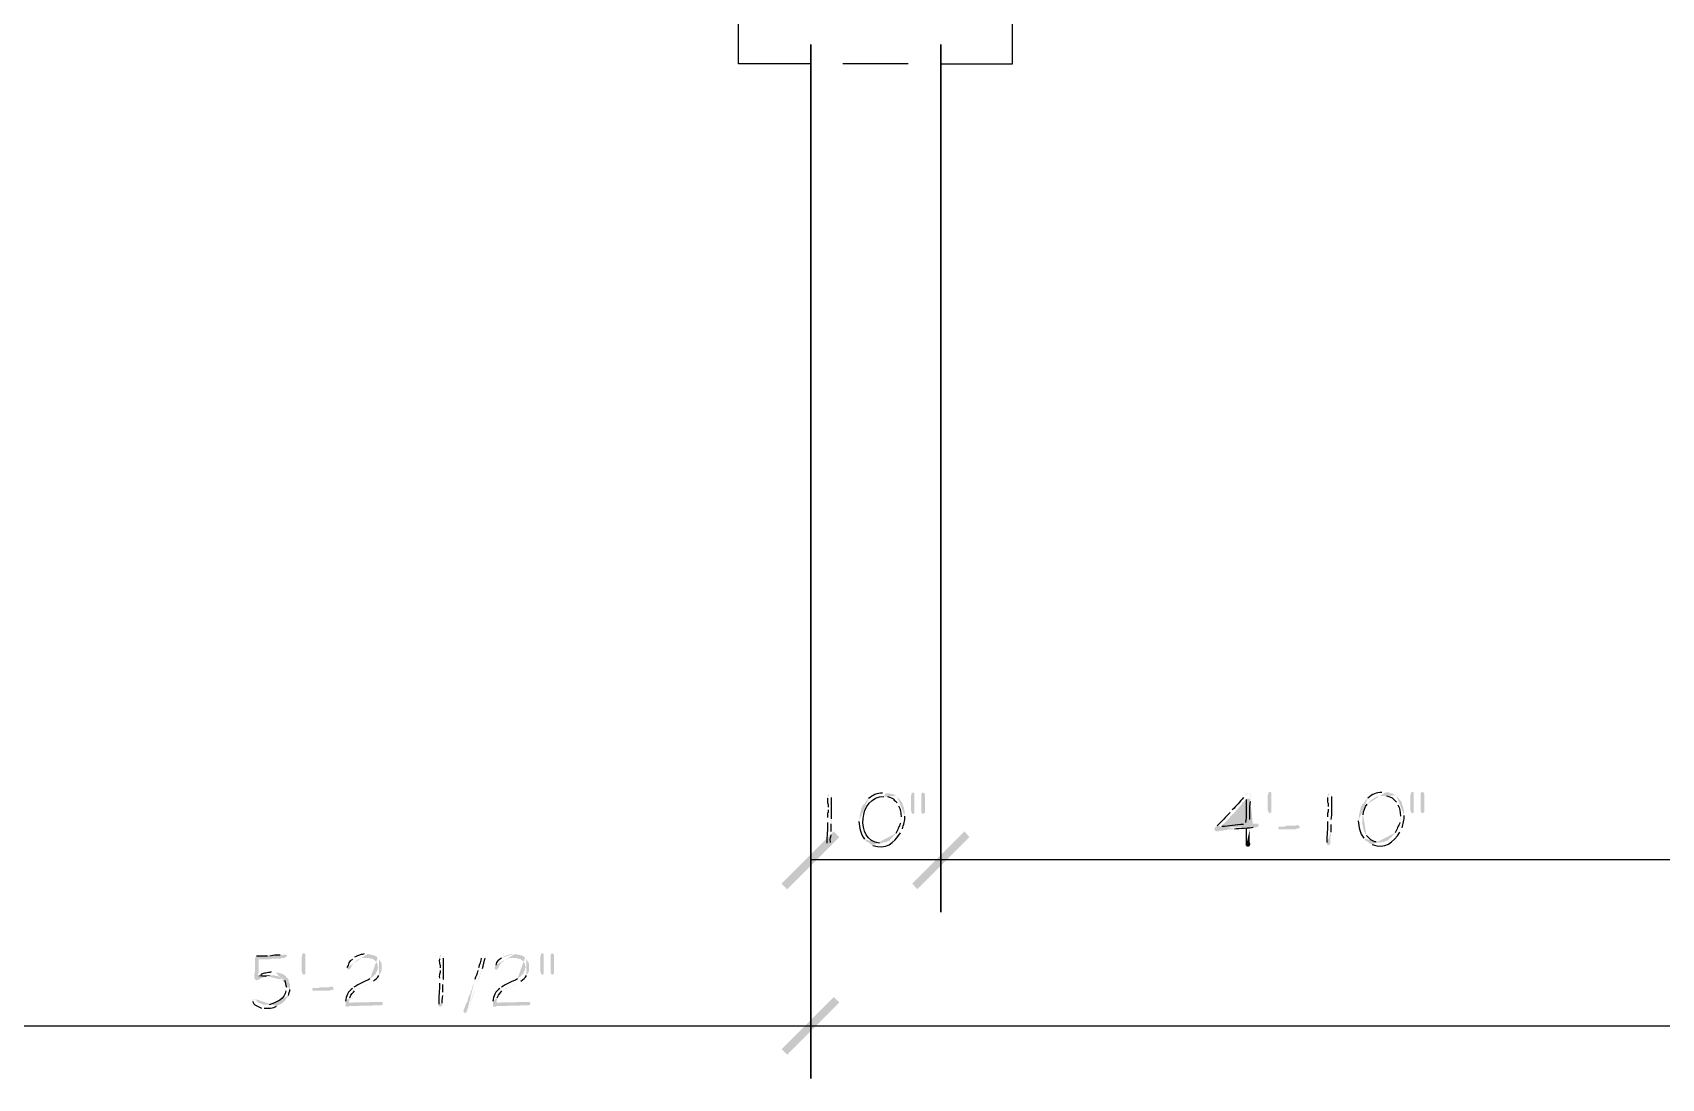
# Model space of a CAD drawing. Header units: inches. Extents: x -167 to 6071, y -6287 to -2731.
# Drawn here: x 1027.3 to 1152.2, y -6153.3 to -6073.2 of the extents above; entities that cross this region are included whole.
import ezdxf

# ---------------------------------------------------------------- set-up
doc = ezdxf.new("R2010")
doc.units = ezdxf.units.IN
doc.header["$LTSCALE"] = 96
doc.header["$MEASUREMENT"] = 0
doc.layers.add('PDF_Geometry', color=7, linetype='Continuous', true_color=0x4a4a4a)
doc.layers.add('PDF_Solid Fills', color=7, linetype='Continuous')

msp = doc.modelspace()

# ---------------------------------------------------------------- hatches: boundary and pattern name
at = {"layer": 'PDF_Solid Fills', "true_color": 0x4a4a4a, "transparency": 33554559}
h = msp.add_hatch(color=251, dxfattribs=at)
h.paths.add_polyline_path([(1088.38, -6131.51), (1088.28, -6131.56), (1088.22, -6131.72), (1088.22, -6131.83)], flags=0)
h.paths.add_polyline_path([(1088.28, -6132.52), (1088.28, -6132.74)], flags=0)
h.paths.add_polyline_path([(1088.22, -6133.32), (1088.22, -6133.7)], flags=0)
h.paths.add_polyline_path([(1088.17, -6135.3), (1088.17, -6135.46), (1088.28, -6135.51), (1088.38, -6135.46), (1088.44, -6135.4), (1088.44, -6135.24)], flags=0)
h.paths.add_polyline_path([(1088.49, -6134.66), (1088.49, -6134.39)], flags=0)
h.paths.add_polyline_path([(1088.49, -6133.8), (1088.49, -6133.54), (1088.54, -6133.43)], flags=0)
h.paths.add_polyline_path([(1088.54, -6131.78), (1088.54, -6131.67), (1088.49, -6131.56)], flags=0)
h = msp.add_hatch(color=251, dxfattribs=at)
h.paths.add_polyline_path([(1092.6, -6131.4), (1092.44, -6131.46)], flags=0)
h.paths.add_polyline_path([(1091.37, -6131.88), (1091.26, -6131.94), (1091.26, -6131.99), (1091.16, -6132.1), (1091.1, -6132.2), (1091.05, -6132.31), (1090.94, -6132.36), (1090.89, -6132.47), (1090.84, -6132.58), (1090.78, -6132.74), (1090.78, -6132.84), (1090.73, -6132.95), (1090.73, -6133.06), (1090.68, -6133.16), (1090.68, -6133.43), (1090.62, -6133.54), (1090.62, -6133.64)], flags=0)
h.paths.add_polyline_path([(1091.05, -6134.98), (1091.16, -6135.08), (1091.16, -6135.14), (1091.26, -6135.19), (1091.37, -6135.24), (1091.48, -6135.35), (1092.28, -6135.3), (1092.22, -6135.3)], flags=0)
h.paths.add_polyline_path([(1092.54, -6131.72), (1093.45, -6131.67), (1093.4, -6131.62), (1093.29, -6131.56), (1093.18, -6131.51), (1093.08, -6131.51), (1092.97, -6131.46), (1092.7, -6131.46)], flags=0)
for points in [[(1094.78, -6131.4), (1094.68, -6131.46), (1094.68, -6131.51), (1094.62, -6131.67), (1094.62, -6132.84), (1094.68, -6132.9), (1094.68, -6133), (1094.78, -6133.06), (1094.89, -6133), (1094.89, -6131.46)], [(1095.53, -6131.4), (1095.42, -6131.51), (1095.42, -6132.9), (1095.48, -6133), (1095.53, -6133.06), (1095.64, -6133), (1095.69, -6132.95), (1095.69, -6131.56), (1095.64, -6131.46)], [(1122.25, -6131.62), (1122.25, -6132.95), (1122.14, -6133), (1122.04, -6132.95), (1122.04, -6132.84), (1121.98, -6132.79), (1121.98, -6131.62), (1122.04, -6131.46), (1122.04, -6131.4), (1122.14, -6131.35), (1122.25, -6131.4)], [(1133.08, -6131.35), (1132.97, -6131.4), (1132.97, -6131.46), (1132.92, -6131.62), (1132.92, -6132.79), (1132.97, -6132.84), (1132.97, -6132.95), (1133.08, -6133), (1133.18, -6132.95), (1133.18, -6131.4)], [(1133.82, -6131.35), (1133.77, -6131.4), (1133.72, -6131.46), (1133.72, -6132.84), (1133.77, -6132.95), (1133.82, -6133), (1133.93, -6132.95), (1133.98, -6132.9), (1133.98, -6131.51), (1133.93, -6131.4)], [(1124.28, -6133.91), (1124.17, -6133.91), (1124.06, -6133.96), (1123.37, -6133.96), (1123.26, -6134.02), (1122.84, -6134.02), (1122.78, -6134.12), (1122.84, -6134.23), (1124.12, -6134.23), (1124.17, -6134.18), (1124.33, -6134.18), (1124.44, -6134.12), (1124.44, -6134.07), (1124.38, -6133.96)], [(1048.17, -6143.99), (1048.17, -6145.32), (1048.06, -6145.38), (1047.96, -6145.32), (1047.96, -6145.22), (1047.9, -6145.16), (1047.9, -6143.99), (1047.96, -6143.83), (1047.96, -6143.78), (1048.06, -6143.72), (1048.17, -6143.78)], [(1066.36, -6143.72), (1066.25, -6143.78), (1066.25, -6143.83), (1066.2, -6143.99), (1066.2, -6145.16), (1066.25, -6145.22), (1066.25, -6145.32), (1066.36, -6145.38), (1066.46, -6145.32), (1066.46, -6143.78)], [(1067.1, -6143.72), (1067.05, -6143.78), (1067, -6143.83), (1067, -6145.22), (1067.05, -6145.32), (1067.1, -6145.38), (1067.21, -6145.32), (1067.26, -6145.27), (1067.26, -6143.88), (1067.21, -6143.78)], [(1044.65, -6145.43), (1044.54, -6145.48), (1045.13, -6145.54), (1045.24, -6145.48), (1045.4, -6145.48), (1045.5, -6145.43), (1045.66, -6145.43)], [(1050.2, -6146.28), (1050.09, -6146.28), (1049.98, -6146.34), (1049.29, -6146.34), (1049.18, -6146.39), (1048.76, -6146.39), (1048.7, -6146.5), (1048.76, -6146.6), (1050.04, -6146.6), (1050.09, -6146.55), (1050.25, -6146.55), (1050.36, -6146.5), (1050.36, -6146.44), (1050.3, -6146.34)], [(1053.98, -6147.46), (1051.53, -6147.51), (1051.26, -6147.51), (1051.26, -6147.83), (1051.48, -6147.83), (1051.53, -6147.78), (1053.93, -6147.72), (1053.98, -6147.72), (1054.09, -6147.67), (1054.14, -6147.62), (1054.09, -6147.51), (1054.09, -6147.46)], [(1065.29, -6147.46), (1062.84, -6147.51), (1062.57, -6147.51), (1062.57, -6147.83), (1062.78, -6147.83), (1062.84, -6147.78), (1065.24, -6147.72), (1065.29, -6147.72), (1065.4, -6147.67), (1065.45, -6147.62), (1065.4, -6147.51), (1065.4, -6147.46)]]:
    msp.add_hatch(color=251, dxfattribs=at).paths.add_polyline_path(points)
h = msp.add_hatch(color=251, dxfattribs=at)
h.paths.add_polyline_path([(1120.49, -6131.4), (1120.38, -6131.46), (1120.33, -6131.56), (1120.28, -6131.56), (1120.22, -6131.67), (1120.12, -6131.78)], flags=0)
h.paths.add_polyline_path([(1119.26, -6132.74), (1119.21, -6132.84), (1119.1, -6132.95)], flags=0)
h.paths.add_polyline_path([(1118.09, -6133.96), (1118.04, -6134.02), (1117.93, -6134.07), (1117.93, -6134.12), (1117.88, -6134.23), (1117.93, -6134.34), (1118.09, -6134.39), (1118.25, -6134.39), (1118.3, -6134.34), (1118.52, -6134.34), (1118.62, -6134.28), (1118.84, -6134.28), (1118.94, -6134.23), (1119.32, -6134.23), (1119.42, -6134.18)], flags=0)
h.paths.add_polyline_path([(1120.86, -6134.07), (1121.13, -6134.07), (1118.36, -6134.07), (1118.36, -6134.02), (1118.46, -6133.96), (1118.52, -6133.86), (1118.62, -6133.8), (1118.73, -6133.7), (1118.78, -6133.59), (1118.89, -6133.54), (1118.94, -6133.43), (1119.05, -6133.38), (1119.1, -6133.27), (1119.21, -6133.16), (1119.26, -6133.11), (1119.48, -6132.9), (1119.53, -6132.79), (1119.64, -6132.74), (1119.69, -6132.63), (1119.8, -6132.52), (1119.85, -6132.47), (1119.96, -6132.36), (1120.01, -6132.26), (1120.12, -6132.15), (1120.17, -6132.1), (1120.28, -6131.99), (1120.33, -6131.88), (1120.65, -6131.88), (1120.65, -6131.46), (1120.6, -6131.46)], flags=0)
h = msp.add_hatch(color=251, dxfattribs=at)
h.paths.add_polyline_path([(1126.73, -6131.46), (1126.62, -6131.51), (1126.57, -6131.67), (1126.57, -6131.78)], flags=0)
h.paths.add_polyline_path([(1126.62, -6132.47), (1126.62, -6132.68)], flags=0)
h.paths.add_polyline_path([(1126.57, -6133.27), (1126.57, -6133.64)], flags=0)
h.paths.add_polyline_path([(1126.52, -6135.24), (1126.52, -6135.4), (1126.62, -6135.46), (1126.73, -6135.4), (1126.78, -6135.35), (1126.78, -6134.82), (1126.84, -6134.71), (1126.84, -6134.44)], flags=0)
h.paths.add_polyline_path([(1126.84, -6133.86), (1126.84, -6133.48)], flags=0)
h.paths.add_polyline_path([(1126.89, -6131.72), (1126.89, -6131.62), (1126.84, -6131.51)], flags=0)
h = msp.add_hatch(color=251, dxfattribs=at)
h.paths.add_polyline_path([(1130.89, -6131.35), (1130.73, -6131.4)], flags=0)
h.paths.add_polyline_path([(1129.66, -6131.83), (1129.56, -6131.88), (1129.56, -6131.94), (1129.45, -6132.04), (1129.4, -6132.15), (1129.34, -6132.26), (1129.24, -6132.31), (1129.18, -6132.42), (1129.13, -6132.52), (1129.08, -6132.68), (1129.08, -6132.79), (1129.02, -6132.9), (1129.02, -6133), (1128.97, -6133.11), (1128.97, -6133.38), (1128.92, -6133.48), (1128.92, -6133.59)], flags=0)
h.paths.add_polyline_path([(1129.34, -6134.92), (1129.45, -6135.03), (1129.45, -6135.08), (1129.56, -6135.14), (1129.66, -6135.19), (1129.77, -6135.3), (1130.57, -6135.24), (1130.41, -6135.24), (1130.3, -6135.19)], flags=0)
h.paths.add_polyline_path([(1129.56, -6134.71), (1129.5, -6134.6), (1129.45, -6134.55), (1129.4, -6134.44), (1129.34, -6134.34), (1129.34, -6134.23), (1129.29, -6134.12), (1129.29, -6133.96), (1129.24, -6133.86), (1129.24, -6133.27), (1129.29, -6133.11)], flags=0)
h.paths.add_polyline_path([(1129.61, -6132.31), (1129.82, -6132.1), (1129.88, -6131.99), (1130.09, -6131.88), (1130.14, -6131.83), (1130.36, -6131.72), (1130.46, -6131.72), (1130.62, -6131.67), (1130.84, -6131.67), (1131.74, -6131.62), (1131.69, -6131.56), (1131.48, -6131.46), (1131.37, -6131.46), (1131.26, -6131.4), (1131, -6131.4)], flags=0)
h = msp.add_hatch(color=251, dxfattribs=at)
h.paths.add_polyline_path([(1131.74, -6131.62), (1130.84, -6131.67), (1131.1, -6131.67)], flags=0)
h.paths.add_polyline_path([(1131.85, -6132.15), (1131.96, -6132.36)], flags=0)
h.paths.add_polyline_path([(1132.17, -6133.22), (1132.12, -6133.32), (1132.12, -6133.7)], flags=0)
h.paths.add_polyline_path([(1131.74, -6134.5), (1131.69, -6134.6), (1131.58, -6134.66), (1131.53, -6134.76), (1131.42, -6134.87), (1131.32, -6134.92), (1131.26, -6135.03), (1131.16, -6135.08), (1131.05, -6135.14), (1130.89, -6135.19), (1130.78, -6135.19), (1130.68, -6135.24), (1130.57, -6135.24), (1129.77, -6135.3), (1129.88, -6135.35), (1129.98, -6135.4)], flags=0)
h.paths.add_polyline_path([(1132.12, -6134.44), (1132.17, -6134.34), (1132.22, -6134.23), (1132.28, -6134.12)], flags=0)
h.paths.add_polyline_path([(1132.44, -6133.16), (1132.44, -6132.79), (1132.38, -6132.63), (1132.38, -6132.52), (1132.33, -6132.42), (1132.28, -6132.31), (1132.28, -6132.2), (1132.22, -6132.1), (1132.17, -6132.04), (1132.06, -6131.94), (1132.01, -6131.83), (1131.96, -6131.78), (1131.85, -6131.67)], flags=0)
h = msp.add_hatch(color=251, dxfattribs=at)
h.paths.add_polyline_path([(1093.45, -6131.67), (1092.54, -6131.72), (1092.81, -6131.72)], flags=0)
h.paths.add_polyline_path([(1093.56, -6132.2), (1093.61, -6132.31), (1093.66, -6132.42)], flags=0)
h.paths.add_polyline_path([(1093.88, -6133.27), (1093.82, -6133.38), (1093.82, -6133.75)], flags=0)
h.paths.add_polyline_path([(1093.45, -6134.55), (1093.4, -6134.66), (1093.29, -6134.71), (1093.24, -6134.82), (1093.13, -6134.92), (1093.02, -6134.98), (1092.97, -6135.08), (1092.76, -6135.19), (1092.6, -6135.24), (1092.49, -6135.24), (1092.38, -6135.3), (1092.28, -6135.3), (1091.48, -6135.35), (1091.69, -6135.46)], flags=0)
h.paths.add_polyline_path([(1093.82, -6134.5), (1093.88, -6134.39), (1093.98, -6134.18)], flags=0)
h.paths.add_polyline_path([(1094.14, -6133.22), (1094.14, -6132.84), (1094.09, -6132.68), (1094.09, -6132.58), (1094.04, -6132.47), (1093.98, -6132.36), (1093.98, -6132.26), (1093.93, -6132.15), (1093.88, -6132.1), (1093.77, -6131.99), (1093.72, -6131.88), (1093.56, -6131.72)], flags=0)
h = msp.add_hatch(color=251, dxfattribs=at)
h.paths.add_polyline_path([(1120.65, -6131.88), (1120.33, -6131.88), (1120.33, -6131.94)], flags=0)
h.paths.add_polyline_path([(1120.28, -6133.7), (1120.28, -6133.86), (1120.12, -6133.86)], flags=0)
h.paths.add_polyline_path([(1118.46, -6134.02), (1118.36, -6134.07), (1121.13, -6134.07), (1121.24, -6134.02), (1121.29, -6133.96), (1121.29, -6133.91), (1121.24, -6133.8), (1120.6, -6133.8), (1120.6, -6133.48)], flags=0)
h.paths.add_polyline_path([(1120.65, -6132.1), (1120.65, -6131.99)], flags=0)
h = msp.add_hatch(color=251, dxfattribs=at)
h.paths.add_polyline_path([(1120.6, -6134.12), (1120.33, -6134.12), (1120.33, -6134.18)], flags=0)
h.paths.add_polyline_path([(1120.33, -6135.46), (1120.38, -6135.56), (1120.49, -6135.56), (1120.6, -6135.51), (1120.65, -6135.35), (1120.6, -6135.24), (1120.6, -6134.23)], flags=0)
h = msp.add_hatch(color=251, dxfattribs=at)
h.paths.add_polyline_path([(1046.62, -6143.83), (1046.46, -6143.83), (1046.25, -6143.88)], flags=0)
h.paths.add_polyline_path([(1045.45, -6143.94), (1045.29, -6143.94)], flags=0)
h.paths.add_polyline_path([(1044.44, -6143.94), (1044.38, -6143.99), (1044.33, -6144.1), (1044.33, -6145.16), (1044.28, -6145.27), (1044.28, -6145.64), (1044.33, -6145.75), (1044.44, -6145.8), (1044.49, -6145.8), (1044.6, -6145.75), (1044.7, -6145.7), (1044.81, -6145.64), (1044.92, -6145.59), (1045.02, -6145.54), (1045.13, -6145.54), (1044.54, -6145.48), (1044.54, -6145.32), (1044.6, -6145.22), (1044.6, -6144.2), (1045.4, -6144.2), (1045.61, -6144.15), (1046.25, -6144.15), (1046.36, -6144.1), (1046.57, -6144.1), (1046.62, -6144.04), (1046.68, -6144.04), (1046.73, -6143.99), (1046.78, -6143.99), (1046.78, -6143.94), (1046.73, -6143.88), (1046.73, -6143.83)], flags=0)
h = msp.add_hatch(color=251, dxfattribs=at)
h.paths.add_polyline_path([(1053.72, -6144.1), (1052.86, -6144.1), (1053.08, -6144.1), (1053.18, -6144.15), (1053.29, -6144.15), (1053.4, -6144.2), (1053.5, -6144.26), (1053.5, -6144.31), (1053.61, -6144.36), (1053.66, -6144.47), (1053.72, -6144.58), (1053.72, -6144.68), (1053.77, -6144.79), (1053.72, -6144.9), (1053.72, -6145), (1053.66, -6145.11), (1053.61, -6145.22), (1053.61, -6145.27), (1053.34, -6145.54), (1053.24, -6145.59), (1053.24, -6145.64), (1053.13, -6145.7)], flags=0)
h.paths.add_polyline_path([(1051.9, -6146.34), (1051.85, -6146.34), (1051.8, -6146.44)], flags=0)
h.paths.add_polyline_path([(1051.26, -6147.4), (1051.26, -6147.51), (1051.53, -6147.51), (1051.53, -6147.4), (1051.58, -6147.24), (1051.58, -6147.14)], flags=0)
h.paths.add_polyline_path([(1051.96, -6146.6), (1052.06, -6146.55), (1052.17, -6146.5), (1052.28, -6146.39), (1052.38, -6146.39), (1052.6, -6146.28), (1052.65, -6146.23), (1052.81, -6146.18), (1052.92, -6146.12), (1053.08, -6146.02), (1053.18, -6145.96), (1053.29, -6145.91), (1053.4, -6145.86)], flags=0)
h.paths.add_polyline_path([(1053.82, -6145.43), (1053.88, -6145.32), (1053.93, -6145.27), (1053.98, -6145.16), (1054.04, -6145.06), (1054.04, -6144.58), (1053.98, -6144.42), (1053.93, -6144.36), (1053.88, -6144.26), (1053.82, -6144.15)], flags=0)
h = msp.add_hatch(color=251, dxfattribs=at)
h.paths.add_polyline_path([(1052.86, -6143.78), (1052.7, -6143.78)], flags=0)
h.paths.add_polyline_path([(1051.96, -6144.04), (1051.8, -6144.2)], flags=0)
h.paths.add_polyline_path([(1051.37, -6144.84), (1051.42, -6144.95), (1051.53, -6145), (1051.58, -6144.95), (1051.69, -6144.84), (1051.69, -6144.79), (1051.74, -6144.68), (1051.8, -6144.63), (1051.8, -6144.58), (1051.85, -6144.52), (1051.96, -6144.42), (1052.06, -6144.36), (1052.12, -6144.26), (1052.22, -6144.2), (1052.28, -6144.2), (1052.38, -6144.15), (1052.49, -6144.1), (1053.72, -6144.1), (1053.66, -6143.99), (1053.56, -6143.94), (1053.45, -6143.88), (1053.34, -6143.88), (1053.24, -6143.83), (1053.13, -6143.83), (1052.97, -6143.78)], flags=0)
h = msp.add_hatch(color=251, dxfattribs=at)
h.paths.add_polyline_path([(1058.62, -6143.83), (1058.52, -6143.88), (1058.46, -6144.04), (1058.46, -6144.15)], flags=0)
h.paths.add_polyline_path([(1058.52, -6144.84), (1058.52, -6145.06)], flags=0)
h.paths.add_polyline_path([(1058.46, -6145.64), (1058.46, -6146.02)], flags=0)
h.paths.add_polyline_path([(1058.41, -6147.62), (1058.41, -6147.78), (1058.52, -6147.83), (1058.62, -6147.78), (1058.68, -6147.72), (1058.68, -6147.56)], flags=0)
h.paths.add_polyline_path([(1058.73, -6146.98), (1058.73, -6146.71)], flags=0)
h.paths.add_polyline_path([(1058.73, -6146.12), (1058.73, -6145.86), (1058.78, -6145.75)], flags=0)
h.paths.add_polyline_path([(1058.78, -6144.1), (1058.78, -6143.99), (1058.73, -6143.88)], flags=0)
h = msp.add_hatch(color=251, dxfattribs=at)
h.paths.add_polyline_path([(1061.82, -6143.83), (1061.77, -6143.88), (1061.72, -6143.99), (1061.66, -6144.1)], flags=0)
h.paths.add_polyline_path([(1061.45, -6144.84), (1061.45, -6144.95), (1061.4, -6145.06)], flags=0)
h.paths.add_polyline_path([(1061.18, -6145.75), (1061.18, -6145.86), (1061.08, -6146.07), (1061.02, -6146.18), (1061.02, -6146.28), (1060.97, -6146.39), (1060.92, -6146.55), (1060.86, -6146.66), (1060.86, -6146.76), (1060.76, -6146.98), (1060.65, -6147.19), (1060.65, -6147.3), (1060.6, -6147.46), (1060.49, -6147.62), (1060.44, -6147.78), (1060.38, -6147.94), (1060.33, -6148.04), (1060.33, -6148.15), (1060.28, -6148.15), (1060.33, -6148.26), (1060.44, -6148.31), (1060.49, -6148.26), (1060.54, -6148.26), (1060.54, -6148.15), (1060.6, -6148.1)], flags=0)
h.paths.add_polyline_path([(1060.6, -6148.1, 0.021366), (1061.34, -6146.12)], flags=0)
h.paths.add_polyline_path([(1061.77, -6144.9, 0.041027), (1061.34, -6146.12)], flags=0)
h.paths.add_polyline_path([(1061.98, -6144.1), (1061.98, -6143.99), (1061.93, -6143.88)], flags=0)
h = msp.add_hatch(color=251, dxfattribs=at)
h.paths.add_polyline_path([(1065.02, -6144.1), (1064.17, -6144.1), (1064.38, -6144.1), (1064.49, -6144.15), (1064.6, -6144.15), (1064.7, -6144.2), (1064.81, -6144.26), (1064.81, -6144.31), (1064.92, -6144.36), (1064.97, -6144.47), (1065.02, -6144.58), (1065.02, -6144.68), (1065.08, -6144.79), (1065.02, -6144.9), (1065.02, -6145), (1064.97, -6145.11), (1064.92, -6145.22), (1064.92, -6145.27), (1064.76, -6145.43), (1064.65, -6145.54), (1064.54, -6145.59), (1064.54, -6145.64), (1064.44, -6145.7)], flags=0)
h.paths.add_polyline_path([(1063.21, -6146.34), (1063.16, -6146.34), (1063.1, -6146.44)], flags=0)
h.paths.add_polyline_path([(1062.57, -6147.4), (1062.57, -6147.51), (1062.84, -6147.51), (1062.84, -6147.4), (1062.89, -6147.24), (1062.89, -6147.14)], flags=0)
h.paths.add_polyline_path([(1063.26, -6146.6), (1063.37, -6146.55), (1063.48, -6146.5), (1063.58, -6146.39), (1063.69, -6146.39), (1063.9, -6146.28), (1063.96, -6146.23), (1064.12, -6146.18), (1064.22, -6146.12), (1064.38, -6146.02), (1064.7, -6145.86)], flags=0)
h.paths.add_polyline_path([(1065.13, -6145.43), (1065.18, -6145.32), (1065.24, -6145.27), (1065.29, -6145.16), (1065.34, -6145.06), (1065.34, -6144.58), (1065.29, -6144.42), (1065.24, -6144.36), (1065.18, -6144.26), (1065.13, -6144.15)], flags=0)
h = msp.add_hatch(color=251, dxfattribs=at)
h.paths.add_polyline_path([(1064.17, -6143.78, 0.133918), (1063.21, -6144.1)], flags=0)
h.paths.add_polyline_path([(1062.78, -6144.63), (1062.73, -6144.74), (1062.68, -6144.84), (1062.73, -6144.95), (1062.84, -6145), (1062.89, -6144.95), (1063, -6144.84), (1063, -6144.79), (1063.05, -6144.68), (1063.1, -6144.63), (1063.1, -6144.58), (1063.16, -6144.52), (1063.26, -6144.42), (1063.37, -6144.36), (1063.42, -6144.26), (1063.53, -6144.2), (1063.58, -6144.2), (1063.69, -6144.15), (1063.8, -6144.1), (1065.02, -6144.1), (1064.97, -6143.99), (1064.86, -6143.94), (1064.76, -6143.88), (1064.65, -6143.88), (1064.54, -6143.83), (1064.44, -6143.83), (1064.28, -6143.78)], flags=0)
h = msp.add_hatch(color=251, dxfattribs=at)
h.paths.add_polyline_path([(1045.72, -6145.16), (1045.56, -6145.16)], flags=0)
h.paths.add_polyline_path([(1044.76, -6145.38), (1044.65, -6145.43), (1045.82, -6145.43), (1045.93, -6145.48), (1046.04, -6145.48), (1046.14, -6145.54), (1046.25, -6145.59), (1046.36, -6145.64), (1046.41, -6145.7), (1046.46, -6145.7), (1046.57, -6145.8)], flags=0)
h.paths.add_polyline_path([(1046.73, -6146.34), (1046.73, -6146.39), (1046.68, -6146.5), (1046.68, -6146.6)], flags=0)
h.paths.add_polyline_path([(1045.4, -6147.67), (1045.18, -6147.67), (1046.2, -6147.67), (1046.3, -6147.62), (1046.41, -6147.56), (1046.52, -6147.46), (1046.62, -6147.35), (1046.68, -6147.24), (1046.78, -6147.14), (1046.84, -6147.08), (1046.89, -6146.98)], flags=0)
h.paths.add_polyline_path([(1047, -6146.5), (1047, -6146.07), (1046.94, -6145.96), (1046.89, -6145.86), (1046.89, -6145.75), (1046.84, -6145.64), (1046.73, -6145.59), (1046.68, -6145.48), (1046.62, -6145.43), (1046.41, -6145.32), (1046.36, -6145.27), (1046.25, -6145.27), (1046.09, -6145.22), (1045.98, -6145.22), (1045.88, -6145.16)], flags=0)
h = msp.add_hatch(color=251, dxfattribs=at)
h.paths.add_polyline_path([(1044.22, -6147.24), (1044.17, -6147.24), (1044.12, -6147.35), (1044.12, -6147.4)], flags=0)
h.paths.add_polyline_path([(1044.81, -6147.94), (1045.02, -6147.94)], flags=0)
h.paths.add_polyline_path([(1045.98, -6147.78), (1046.09, -6147.72), (1046.2, -6147.67), (1044.97, -6147.67), (1044.86, -6147.62), (1044.76, -6147.56), (1044.7, -6147.56), (1044.49, -6147.46), (1044.44, -6147.35), (1044.38, -6147.35), (1044.33, -6147.24)], flags=0)

# ---------------------------------------------------------------- linework, layer by layer
at = {"layer": 'PDF_Geometry'}
for points in [[(1086.94, -6075.56), (1081.4, -6075.56), (1081.4, -6071.56)], [(1096.92, -6075.56), (1102.41, -6075.56), (1102.41, -6071.56)], [(1086.94, -6074.07), (1086.94, -6140.58)], [(1094.41, -6075.56), (1089.4, -6075.56)], [(1324.44, -6136.58), (1262.94, -6136.58), (1154.94, -6136.58), (1096.92, -6136.58), (1086.94, -6136.58)], [(1690.41, -6149.32), (1624.44, -6149.32), (1386.89, -6149.32), (1324.44, -6149.32), (1086.94, -6149.32), (1024.44, -6149.32), (559.42, -6149.32), (496.92, -6149.32), (259.42, -6149.32), (196.92, -6149.32), (-40.58, -6149.32), (-106.6, -6149.32), (-102.6, -6149.32)]]:
    msp.add_lwpolyline(points, dxfattribs=at)
for points in [[(1086.94, -6153.32), (1086.94, -6074.07)], [(1096.92, -6140.58), (1096.92, -6074.07)]]:
    msp.add_lwpolyline(points, close=True, dxfattribs=at)
for points in [[(1092.44, -6131.46), (1092.01, -6131.45), (1091.69, -6131.61), (1091.37, -6131.88)], [(1130.73, -6131.4), (1130.31, -6131.39), (1129.98, -6131.55), (1129.66, -6131.83)], [(1088.22, -6131.83), (1088.18, -6132.39), (1088.3, -6132.12), (1088.28, -6132.52)], [(1088.28, -6132.74), (1088.3, -6133.07), (1088.19, -6132.81), (1088.22, -6133.32)], [(1088.54, -6133.43), (1088.54, -6132.88), (1088.54, -6132.33), (1088.54, -6131.78)], [(1092.22, -6135.3), (1090.28, -6135.08), (1090.65, -6131.67), (1092.54, -6131.72)], [(1092.81, -6131.72), (1093.34, -6131.89), (1093.15, -6131.81), (1093.56, -6132.2)], [(1093.66, -6132.42), (1093.85, -6132.71), (1093.84, -6132.91), (1093.88, -6133.27)], [(1120.12, -6131.78), (1119.87, -6132.12), (1119.58, -6132.43), (1119.26, -6132.74)], [(1120.33, -6131.94), (1120.3, -6132.39), (1120.39, -6133.31), (1120.28, -6133.7)], [(1120.6, -6133.48), (1120.59, -6132.93), (1120.59, -6132.64), (1120.65, -6132.1)], [(1126.57, -6131.78), (1126.53, -6132.34), (1126.65, -6132.07), (1126.62, -6132.47)], [(1126.62, -6132.68), (1126.64, -6133.02), (1126.54, -6132.75), (1126.57, -6133.27)], [(1126.84, -6133.48), (1126.95, -6133.16), (1126.86, -6132.14), (1126.89, -6131.72)], [(1129.29, -6133.11), (1129.31, -6132.83), (1129.43, -6132.54), (1129.61, -6132.31)], [(1131.1, -6131.67), (1131.63, -6131.83), (1131.45, -6131.76), (1131.85, -6132.15)], [(1131.96, -6132.36), (1132.14, -6132.65), (1132.13, -6132.86), (1132.17, -6133.22)], [(1088.22, -6133.7), (1088.26, -6134.32), (1088.14, -6134.67), (1088.17, -6135.3)], [(1088.49, -6134.39), (1088.49, -6134.19), (1088.49, -6134), (1088.49, -6133.8)], [(1090.62, -6133.64), (1090.69, -6134.13), (1090.74, -6134.56), (1091.05, -6134.98)], [(1093.82, -6133.75), (1093.69, -6134.03), (1093.61, -6134.26), (1093.45, -6134.55)], [(1093.98, -6134.18), (1094.03, -6133.88), (1094.18, -6133.56), (1094.14, -6133.22)], [(1119.1, -6132.95), (1118.82, -6133.14), (1118.4, -6133.75), (1118.09, -6133.96)], [(1120.12, -6133.86), (1119.55, -6133.87), (1119.02, -6133.99), (1118.46, -6134.02)], [(1119.42, -6134.18), (1119.79, -6134.14), (1120.62, -6134.14), (1120.86, -6134.07)], [(1126.57, -6133.64), (1126.6, -6134.26), (1126.48, -6134.62), (1126.52, -6135.24)], [(1126.84, -6134.44), (1126.84, -6134.25), (1126.84, -6134.05), (1126.84, -6133.86)], [(1128.92, -6133.59), (1128.98, -6134.08), (1129.03, -6134.51), (1129.34, -6134.92)], [(1132.12, -6133.7), (1131.99, -6133.98), (1131.9, -6134.21), (1131.74, -6134.5)], [(1132.28, -6134.12), (1132.33, -6133.83), (1132.47, -6133.51), (1132.44, -6133.16)], [(1088.44, -6135.24), (1088.41, -6134.78), (1088.47, -6134.94), (1088.49, -6134.66)], [(1091.69, -6135.46), (1092.69, -6135.82), (1093.31, -6135.3), (1093.82, -6134.5)], [(1120.33, -6134.18), (1120.33, -6134.6), (1120.33, -6135.03), (1120.33, -6135.46)], [(1130.3, -6135.19), (1130, -6135.19), (1129.75, -6134.91), (1129.56, -6134.71)], [(1129.98, -6135.4), (1130.98, -6135.76), (1131.61, -6135.25), (1132.12, -6134.44)], [(1045.29, -6143.94), (1045.01, -6143.94), (1044.72, -6143.94), (1044.44, -6143.94)], [(1046.25, -6143.88), (1045.81, -6143.87), (1045.84, -6143.88), (1045.45, -6143.94)], [(1052.7, -6143.78), (1052.31, -6143.89), (1052.33, -6143.82), (1051.96, -6144.04)], [(1058.46, -6144.15), (1058.42, -6144.71), (1058.54, -6144.45), (1058.52, -6144.84)], [(1058.78, -6145.75), (1058.78, -6145.2), (1058.78, -6144.65), (1058.78, -6144.1)], [(1061.66, -6144.1), (1061.68, -6144.26), (1061.51, -6144.67), (1061.45, -6144.84)], [(1061.77, -6144.9), (1061.83, -6144.76), (1061.88, -6144.2), (1061.98, -6144.1)], [(1063.21, -6144.1), (1063.02, -6144.29), (1062.84, -6144.28), (1062.78, -6144.63)], [(1045.56, -6145.16), (1045.3, -6145.27), (1045, -6145.2), (1044.76, -6145.38)], [(1051.8, -6144.2), (1051.49, -6144.31), (1051.52, -6144.61), (1051.37, -6144.84)], [(1058.52, -6145.06), (1058.54, -6145.39), (1058.43, -6145.13), (1058.46, -6145.64)], [(1061.4, -6145.06), (1061.34, -6145.36), (1061.26, -6145.47), (1061.18, -6145.75)], [(1046.68, -6146.6), (1046.62, -6147.22), (1045.94, -6147.54), (1045.4, -6147.67)], [(1046.57, -6145.8), (1046.66, -6145.97), (1046.64, -6146.17), (1046.73, -6146.34)], [(1046.89, -6146.98), (1046.91, -6146.81), (1047, -6146.66), (1047, -6146.5)], [(1051.8, -6146.44), (1051.48, -6146.59), (1051.27, -6147.07), (1051.26, -6147.4)], [(1051.58, -6147.14), (1051.71, -6146.8), (1051.86, -6146.78), (1051.96, -6146.6)], [(1053.13, -6145.7), (1052.73, -6145.92), (1052.28, -6146.07), (1051.9, -6146.34)], [(1053.4, -6145.86), (1053.55, -6145.73), (1053.75, -6145.63), (1053.82, -6145.43)], [(1058.46, -6146.02), (1058.5, -6146.64), (1058.38, -6146.99), (1058.41, -6147.62)], [(1058.73, -6146.71), (1058.73, -6146.51), (1058.73, -6146.32), (1058.73, -6146.12)], [(1063.1, -6146.44), (1062.79, -6146.59), (1062.57, -6147.07), (1062.57, -6147.4)], [(1062.89, -6147.14), (1063.02, -6146.8), (1063.17, -6146.78), (1063.26, -6146.6)], [(1064.44, -6145.7), (1064.04, -6145.92), (1063.59, -6146.07), (1063.21, -6146.34)], [(1064.7, -6145.86), (1064.86, -6145.73), (1065.06, -6145.63), (1065.13, -6145.43)], [(1044.12, -6147.4), (1044.22, -6147.73), (1044.54, -6147.79), (1044.81, -6147.94)], [(1045.02, -6147.94), (1045.36, -6147.94), (1045.69, -6147.96), (1045.98, -6147.78)], [(1058.68, -6147.56), (1058.65, -6147.1), (1058.71, -6147.26), (1058.73, -6146.98)]]:
    msp.add_open_spline(points, degree=3, dxfattribs=at)
at = {"layer": 'PDF_Solid Fills', "color": 251, "true_color": 0x4a4a4a, "transparency": 33554559}
for points in [[(1088.7, -6134.39), (1085.13, -6138.82), (1084.7, -6138.39)], [(1089.13, -6134.82), (1088.7, -6134.39), (1085.13, -6138.82)], [(1098.73, -6134.39), (1095.1, -6138.82), (1094.73, -6138.39)], [(1094.73, -6138.39), (1095.1, -6138.82), (1098.73, -6134.39)], [(1099.1, -6134.82), (1098.73, -6134.39), (1095.1, -6138.82)], [(1095.1, -6138.82), (1098.73, -6134.39), (1099.1, -6134.82)], [(1088.7, -6147.08), (1085.13, -6151.51), (1084.7, -6151.08)], [(1084.7, -6151.08), (1085.13, -6151.51), (1088.7, -6147.08)], [(1089.13, -6147.51), (1088.7, -6147.08), (1085.13, -6151.51)], [(1085.13, -6151.51), (1088.7, -6147.08), (1089.13, -6147.51)]]:
    msp.add_solid(points, dxfattribs=at)

doc.saveas('drawing.dxf')
